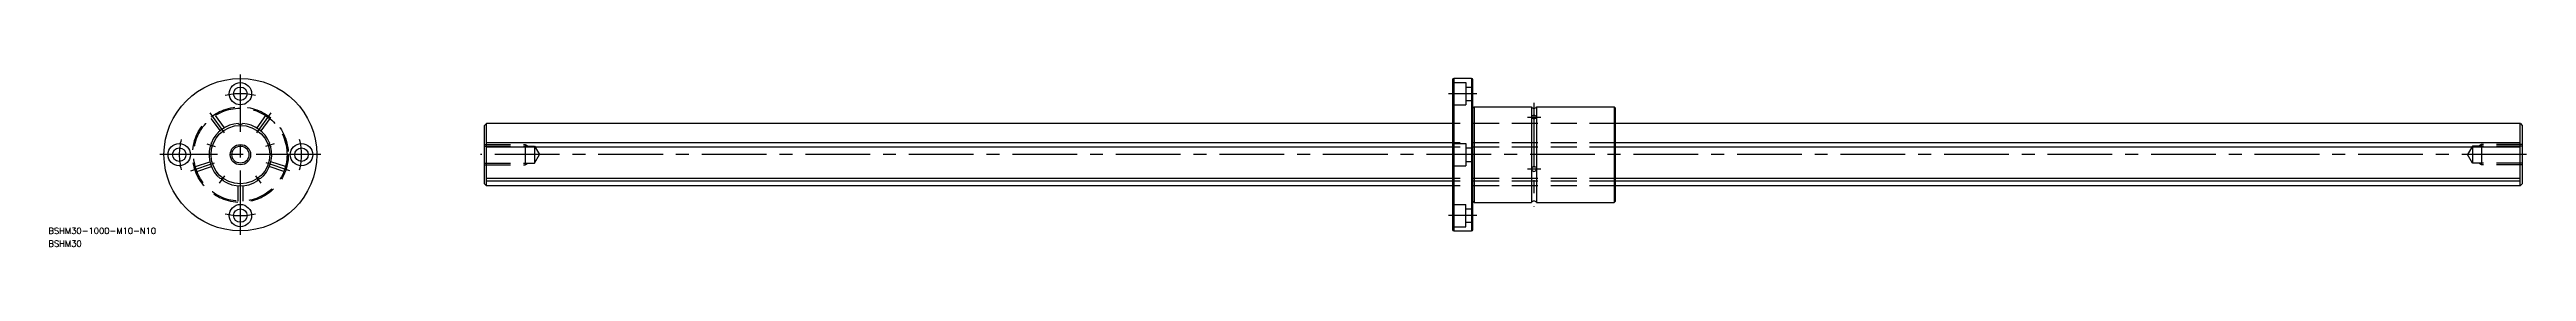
# Model space of a CAD drawing. Extents: x -94 to 1122, y -45 to 40.
import ezdxf

# ---------------------------------------------------------------- set-up
doc = ezdxf.new("R2010")
doc.units = 0
doc.linetypes.add('CENTER', pattern=[50.8, 31.75, -6.35, 6.35, -6.35])
doc.linetypes.add('DASHED', pattern=[19.05, 12.7, -6.35])
doc.layers.get('0').update_dxf_attribs({"linetype": 'CONTINUOUS'})
doc.layers.add('CENTER', color=1, linetype='CENTER')
doc.styles.get("Standard").update_dxf_attribs({"font": 'txt.shx', "height": 3, "bigfont": 'bigfont.shx'})

# ---------------------------------------------------------------- blocks, each defined once
blk = doc.blocks.new('*U3')
at = {"color": 7, "linetype": 'CONTINUOUS'}
blk.add_text('BSHM30-1000-M10-N10', height=3, dxfattribs=at).set_placement((-94.2, -39))
blk = doc.blocks.new('*U4')
at = {"color": 7, "linetype": 'CONTINUOUS'}
blk.add_text('BSHM30', height=3, dxfattribs=at).set_placement((-94.2, -45.3))

msp = doc.modelspace()

# ---------------------------------------------------------------- linework, layer by layer
at = {"color": 7, "linetype": 'CONTINUOUS'}
for p, q in [((594.8, 36.9), (594.8, -36.9)), ((595.4, 37.5), (595.4, -37.5)), ((604.2, 37.5), (595.4, 37.5)), ((604.2, 37.5), (604.2, -37.5)), ((604.8, -36.9), (604.8, 36.9)), ((119.8, 14.4), (120.8, 15.4)), ((119.8, -14.4), (119.8, 14.4)), ((594.8, 15.4), (120.8, 15.4)), ((120.8, -15.4), (120.8, 15.4)), ((604.8, 22.9), (605.4, 23.5)), ((604.8, -22.9), (604.8, 22.9)), ((605.4, 23.5), (605.4, -23.5)), ((605.4, 23.5), (633.5, 23.5)), ((633.5, 23.5), (633.5, -23.5)), ((636.1, 23.5), (636.1, -23.5)), ((636.1, 23.5), (674.2, 23.5)), ((674.2, 23.5), (674.2, -23.5)), ((674.8, 22.9), (674.2, 23.5)), ((674.8, -22.9), (674.8, 22.9)), ((1118.9, 15.4), (674.8, 15.4)), ((1118.8, -15.4), (1118.8, 15.4)), ((1118.9, 15.4), (1119.8, 14.4)), ((1119.8, 14.4), (1119.8, -14.4)), ((594.8, 5.8), (120.8, 5.8)), ((594.8, 3.7), (120.8, 3.7)), ((1118.8, 5.8), (674.8, 5.8)), ((1118.8, 3.7), (674.8, 3.7)), ((594.8, -11.8), (120.8, -11.8)), ((1118.8, -11.8), (674.8, -11.8)), ((119.8, -14.4), (120.8, -15.4)), ((594.8, -13.1), (120.8, -13.1)), ((594.8, -15.4), (120.8, -15.4)), ((605.4, -23.5), (604.8, -22.9)), ((605.4, -23.5), (633.5, -23.5)), ((636.1, -23.5), (674.2, -23.5)), ((674.2, -23.5), (674.8, -22.9)), ((1118.8, -13.1), (674.8, -13.1)), ((1118.8, -15.4), (674.8, -15.4)), ((1119.8, -14.4), (1118.8, -15.4)), ((595.4, -37.5), (604.2, -37.5))]:
    msp.add_line(p, q, dxfattribs=at)
at = {"color": 3, "linetype": 'DASHED'}
for p, q in [((594.8, 35.5), (601.3, 35.5)), ((594.8, 24.5), (601.3, 24.5)), ((601.3, 35.5), (601.3, 24.5)), ((601.3, 33.3), (604.8, 33.3)), ((601.3, 26.7), (604.8, 26.7)), ((-14.5, 17.8), (-10, 11.7)), ((-12.4, 19.2), (-8, 13.2)), ((12.4, 19.2), (8, 13.2)), ((14.5, 17.8), (10, 11.7)), ((674.8, 15.4), (594.8, 15.4)), ((119.8, 5), (139.8, 5)), ((119.8, 4.2), (144.3, 4.2)), ((139.8, 5), (139.8, -5)), ((139.8, 5), (141.2, 4.2)), ((144.3, 4.2), (144.3, -4.2)), ((144.3, 4.2), (146.7, 0)), ((144.3, -4.2), (146.7, 0)), ((674.8, 5.8), (594.8, 5.8)), ((594.8, 5.5), (601.3, 5.5)), ((674.8, 3.7), (594.8, 3.7)), ((601.3, 5.5), (601.3, -5.5)), ((601.3, 3.3), (604.8, 3.3)), ((1095.3, 4.2), (1092.9, 0)), ((1095.3, -4.2), (1092.9, 0)), ((1119.8, 4.2), (1095.3, 4.2)), ((1095.3, 4.2), (1095.3, -4.2)), ((1099.8, 5), (1098.4, 4.2)), ((1119.8, 5), (1099.8, 5)), ((1099.8, 5), (1099.8, -5)), ((-22.1, -5.9), (-15, -3.6)), ((-21.4, -8.3), (-14.2, -5.9)), ((21.4, -8.3), (14.2, -5.9)), ((22.1, -5.9), (15, -3.6)), ((119.8, -4.2), (144.3, -4.2)), ((119.8, -5), (139.8, -5)), ((139.8, -5), (141.2, -4.2)), ((594.8, -5.5), (601.3, -5.5)), ((674.8, -11.8), (594.8, -11.8)), ((601.3, -3.3), (604.8, -3.3)), ((1119.8, -4.2), (1095.3, -4.2)), ((1099.8, -5), (1098.4, -4.2)), ((1119.8, -5), (1099.8, -5)), ((-1.2, -15.3), (-1.2, -22.9)), ((1.2, -15.3), (1.2, -22.9)), ((674.8, -13.1), (594.8, -13.1)), ((674.8, -15.4), (594.8, -15.4)), ((594.8, -24.5), (601.3, -24.5)), ((594.8, -35.5), (601.3, -35.5)), ((601.3, -35.5), (601.3, -24.5)), ((601.3, -26.7), (604.8, -26.7)), ((601.3, -33.3), (604.8, -33.3))]:
    msp.add_line(p, q, dxfattribs=at)
at = {"color": 7, "linetype": 'CONTINUOUS'}
for centre, radius in [((0, 0), 37.5), ((0, 30), 5.5), ((0, 30), 3.3), ((0, 0), 14.4), ((-30, 0), 5.5), ((-30, 0), 3.3), ((0, 0), 4.19), ((30, 0), 5.5), ((30, 0), 3.3), ((0, -30), 5.5), ((0, -30), 3.3)]:
    msp.add_circle(centre, radius, dxfattribs=at)
at = {"color": 3, "linetype": 'DASHED'}
for radius in [23.5, 22.9]:
    msp.add_circle((0, 0), radius, dxfattribs=at)
at = {"color": 3, "linetype": 'CONTINUOUS'}
msp.add_circle((0, 0), 5, dxfattribs=at)
at = {"color": 7, "linetype": 'CONTINUOUS'}
for centre, radius, start, end in [((595.4, 36.9), 0.6, 90, 180), ((604.2, 36.9), 0.6, 0, 90), ((0, 0), 15.4, 94.2108, 157.7892), ((0, 17), 2, 235.571, 304.429), ((0, 0), 15.4, 22.2108, 85.7892), ((634.8, 24.6), 1.71, 220.4497, 319.5503), ((634.2, 18.5), 0.666, 104.7124, 174.6589), ((634.3, 18.6), 0.771, 187.1505, 237.0259), ((634.8, 19.8), 2.04, 243.7042, 296.2958), ((634.8, 16.9), 2.35, 71.2118, 108.7882), ((635.4, 18.5), 0.666, 5.3411, 75.2876), ((635.3, 18.6), 0.771, 302.9741, 352.8495), ((0, 0), 15.4, 166.2108, 229.7892), ((-16.2, 5.3), 2, 307.571, 16.429), ((0, 0), 15.4, 310.2108, 13.7892), ((16.2, 5.3), 2, 163.571, 232.429), ((-10, -13.8), 2, 19.571, 88.429), ((10, -13.8), 2, 91.571, 160.429), ((634.9, -7.2), 1.28, 132.3299, 176.6992), ((635, -6.9), 1.39, 187.6068, 235.2061), ((634.8, -7.1), 1.23, 47.5152, 132.4848), ((634.8, -7.1), 1.11, 233.136, 306.864), ((634.7, -6.9), 1.39, 304.7939, 352.3932), ((634.8, -7.2), 1.28, 3.3008, 47.6701), ((0, 0), 15.4, 238.2108, 301.7892), ((634.8, -24.6), 1.71, 40.4497, 139.5503), ((595.4, -36.9), 0.6, 180, 270), ((604.2, -36.9), 0.6, 270, 0)]:
    msp.add_arc(centre, radius, start, end, dxfattribs=at)
at = {"layer": 'CENTER', "color": 1, "linetype": 'CENTER'}
for p, q in [((0, -39.5), (0, 39.5)), ((606.8, 30), (592.8, 30)), ((634.8, 25.5), (634.8, -25.5)), ((-15, 20.6), (-7.9, 10.8)), ((15, 20.6), (7.9, 10.8)), ((631.6, 18.5), (638.1, 18.5)), ((39.5, 0), (-39.5, 0)), ((-16.5, 5.4), (-12.4, 4)), ((16.5, 5.4), (12.4, 4)), ((1121.8, 0), (117.8, 0)), ((-24.3, -7.9), (-12.7, -4.1)), ((-10.2, -14.1), (-7.6, -10.5)), ((10.2, -14.1), (7.6, -10.5)), ((24.3, -7.9), (12.7, -4.1)), ((638.1, -7.1), (631.6, -7.1)), ((606.8, -30), (592.8, -30))]:
    msp.add_line(p, q, dxfattribs=at)
for start, end in [(75.6385, 104.3615), (165.6385, 194.3615), (345.6385, 14.3615), (255.6385, 284.3615)]:
    msp.add_arc((0, 0), 30, start, end, dxfattribs=at)

# ---------------------------------------------------------------- block references
at = {"color": 7, "linetype": 'CONTINUOUS'}
for name in ['*U3', '*U4']:
    msp.add_blockref(name, (0, 0), dxfattribs=at)

doc.saveas('drawing.dxf')
